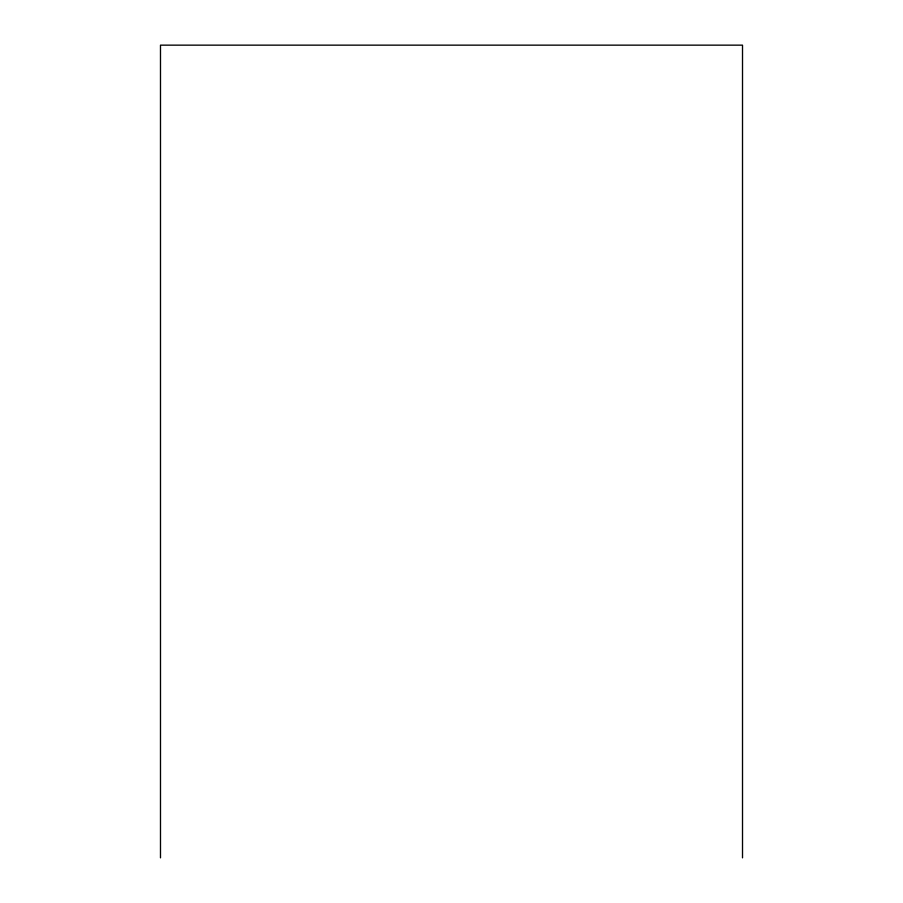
<?xml version="1.0" encoding="UTF-8"?>
<svg xmlns="http://www.w3.org/2000/svg" width="903" height="903" viewBox="0 0 903 903"><rect width="100%" height="100%" fill="white"/><g stroke="black" fill="none" stroke-linecap="round" stroke-linejoin="round"><path stroke-width="1.35" d="M742.514 857.85L742.514 45.15L160.486 45.15L160.486 857.85"/></g></svg>
